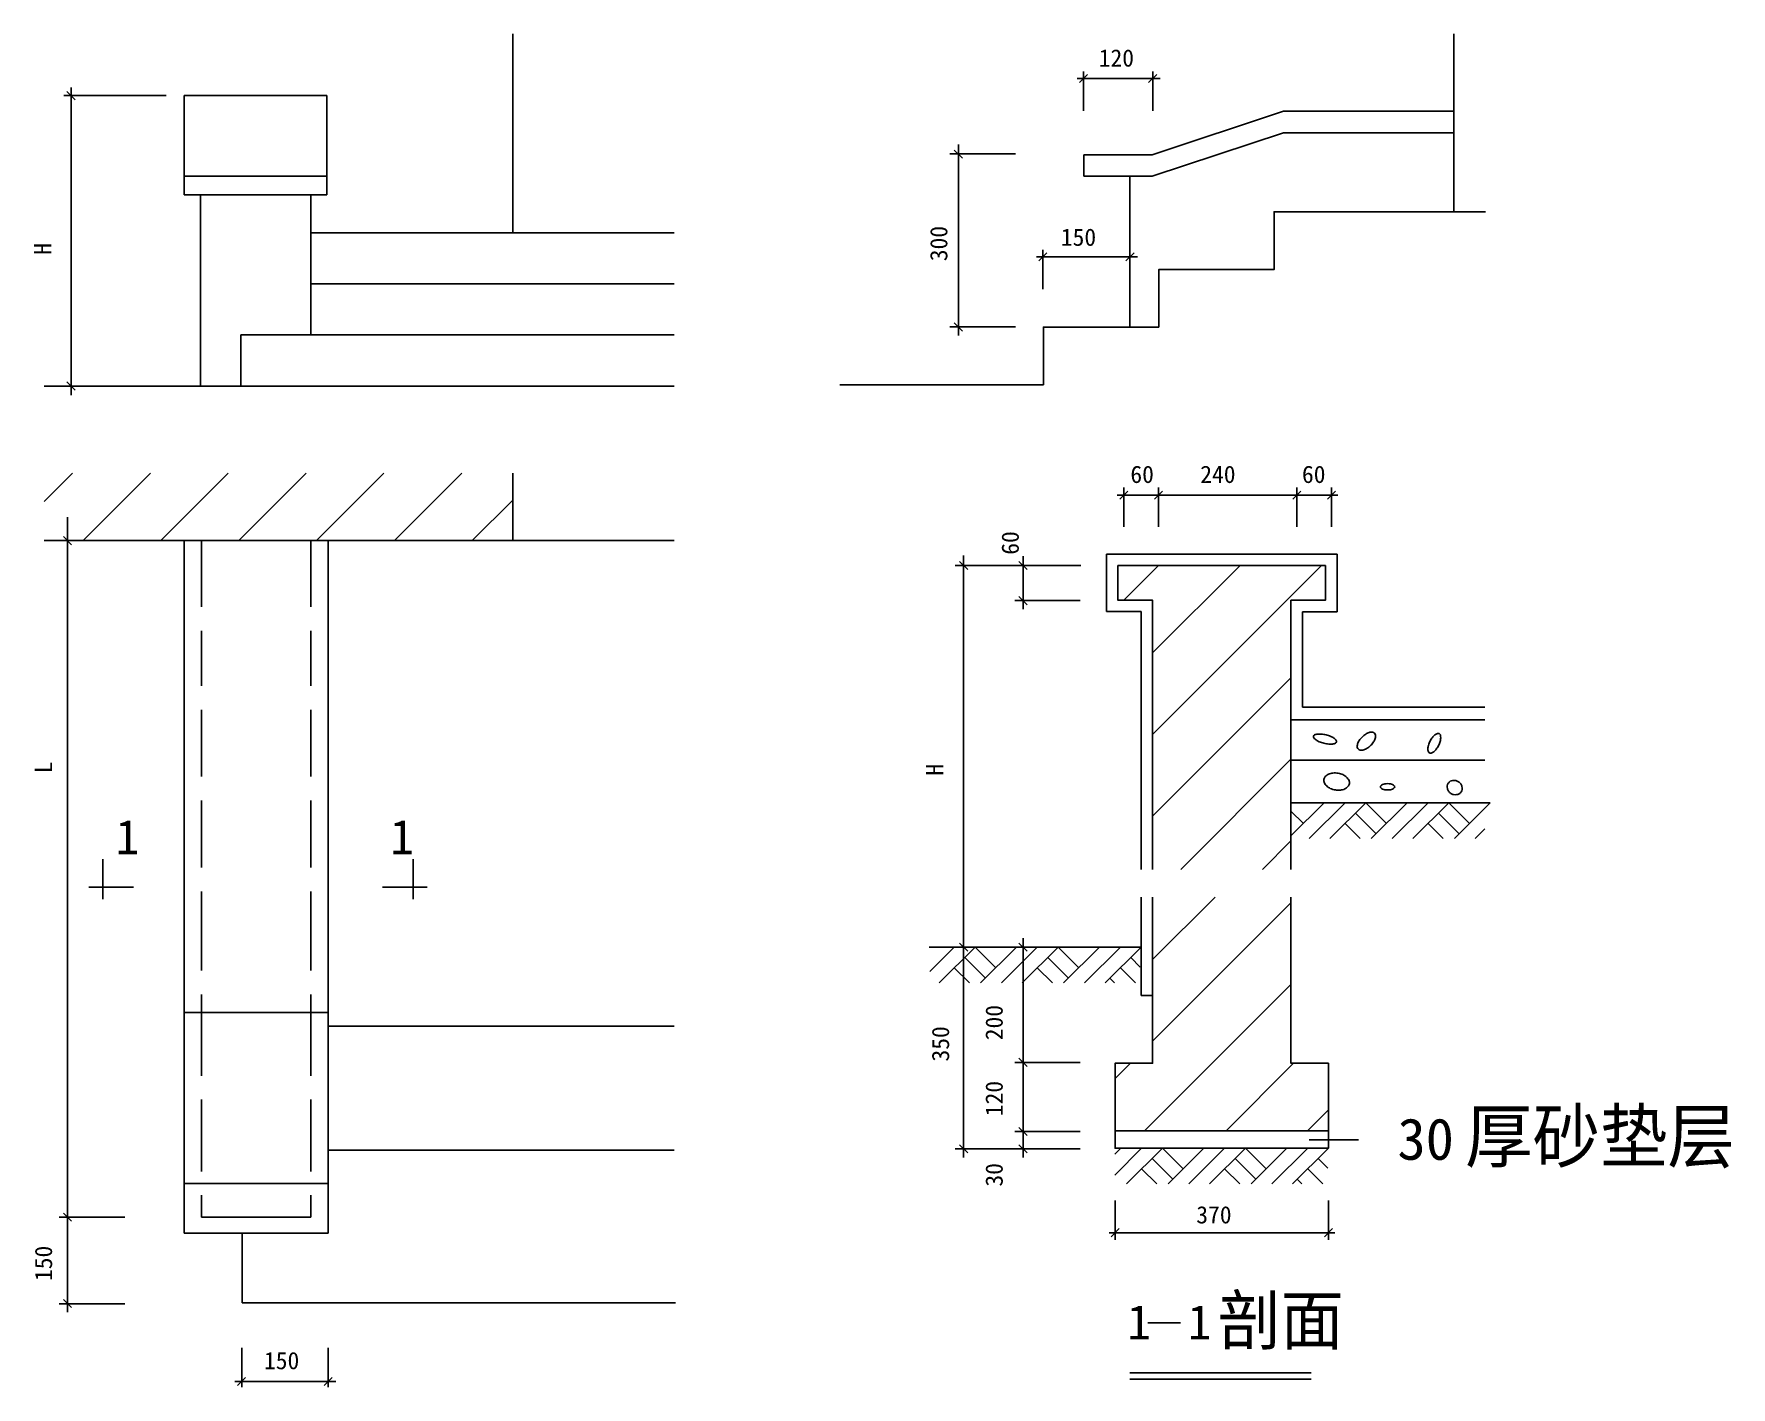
# Model space of a CAD drawing. Header units: metres. Extents: x 159.1 to 257.2, y 231.5 to 309.7.
import ezdxf

# ---------------------------------------------------------------- set-up
doc = ezdxf.new("R2010")
doc.units = ezdxf.units.M
doc.layers.add('ZZ-1', color=7, linetype='Continuous')

msp = doc.modelspace()

# ---------------------------------------------------------------- linework, layer by layer
for p, q in [((186.74, 298.21), (186.74, 309.7)), ((241.15, 299.42), (241.15, 309.7)), ((219.38, 307.12), (224.18, 307.12)), ((219.74, 307.52), (219.74, 305.26)), ((223.74, 307.52), (223.74, 305.26)), ((166.7, 306.14), (160.78, 306.14)), ((161.21, 306.61), (161.21, 288.82)), ((212.51, 292.26), (212.51, 303.31)), ((215.81, 302.76), (212.02, 302.76)), ((196.07, 298.21), (175.06, 298.21)), ((217.03, 296.81), (222.86, 296.81)), ((217.39, 297.21), (217.39, 294.95)), ((196.07, 295.25), (175.06, 295.25)), ((215.81, 292.76), (212.02, 292.76)), ((161.29, 284.3), (159.65, 282.66)), ((165.79, 284.3), (161.9, 280.41)), ((170.29, 284.3), (166.4, 280.41)), ((174.79, 284.3), (170.9, 280.41)), ((179.29, 284.3), (175.4, 280.41)), ((183.79, 284.3), (179.9, 280.41)), ((186.74, 282.74), (184.4, 280.41)), ((221.69, 283.03), (234.45, 283.03)), ((222.08, 283.47), (222.08, 281.21)), ((224.08, 283.47), (224.08, 281.21)), ((232.08, 283.47), (232.08, 281.21)), ((234.08, 283.47), (234.08, 281.21)), ((161, 235.8), (161, 281.76)), ((167.74, 280.41), (168.74, 280.41)), ((168.74, 280.41), (168.74, 276.58)), ((176.07, 280.41), (175.07, 280.41)), ((175.07, 280.41), (175.07, 276.58)), ((186.74, 280.41), (196.07, 280.41)), ((219.58, 278.96), (212.32, 278.96)), ((212.81, 244.75), (212.81, 279.55)), ((216.25, 276.44), (216.25, 279.51)), ((221.07, 276.3), (221.07, 279.63)), ((221.07, 279.63), (234.4, 279.63)), ((222.07, 276.96), (224.07, 278.96)), ((223.73, 269.2), (233.5, 278.96)), ((223.73, 273.91), (228.79, 278.96)), ((234.4, 279.63), (234.4, 276.29)), ((219.55, 276.94), (215.76, 276.94)), ((221.73, 276.3), (221.07, 276.3)), ((221.73, 276.3), (223.07, 276.3)), ((223.07, 261.4), (223.07, 276.3)), ((234.4, 276.29), (232.4, 276.29)), ((232.4, 276.29), (232.4, 274.03)), ((168.74, 275.2), (168.74, 272.01)), ((175.07, 275.2), (175.07, 272.01)), ((232.4, 274.03), (232.4, 270.77)), ((223.73, 264.48), (231.73, 272.48)), ((168.74, 270.63), (168.74, 266.76)), ((175.07, 270.63), (175.07, 266.76)), ((232.4, 270.77), (242.95, 270.77)), ((225.37, 261.4), (231.73, 267.77)), ((168.74, 265.38), (168.74, 261.5)), ((175.07, 265.38), (175.07, 261.5)), ((233.66, 265.25), (231.73, 263.33)), ((234.86, 265.25), (232.78, 263.18)), ((236.06, 265.25), (233.98, 263.18)), ((237.26, 264.05), (236.06, 265.25)), ((238.46, 265.25), (236.38, 263.18)), ((239.66, 265.25), (237.58, 263.18)), ((240.86, 265.25), (238.78, 263.18)), ((242.06, 264.05), (240.86, 265.25)), ((243.26, 265.25), (241.18, 263.18)), ((232.46, 264.05), (231.73, 264.77)), ((235.73, 263.18), (234.86, 264.05)), ((236.66, 263.45), (235.46, 264.65)), ((240.53, 263.18), (239.66, 264.05)), ((241.46, 263.45), (240.26, 264.65)), ((230.09, 261.4), (231.73, 263.05)), ((242.95, 263.75), (242.38, 263.18)), ((168.74, 260.12), (168.74, 255.56)), ((175.07, 260.12), (175.07, 255.56)), ((223.07, 254.11), (223.07, 259.79)), ((223.73, 256.18), (227.35, 259.79)), ((223.73, 251.47), (231.73, 259.47)), ((216.25, 244.75), (216.25, 257.43)), ((212.27, 256.91), (210.85, 255.5)), ((213.47, 256.91), (211.39, 254.84)), ((219.13, 256.91), (211.92, 256.91)), ((214.07, 255.11), (212.87, 256.31)), ((214.67, 255.71), (213.47, 256.91)), ((215.87, 256.91), (213.79, 254.84)), ((217.07, 256.91), (214.99, 254.84)), ((218.27, 256.91), (216.19, 254.84)), ((218.87, 255.11), (217.67, 256.31)), ((219.47, 255.71), (218.27, 256.91)), ((220.67, 256.91), (218.59, 254.84)), ((221.87, 256.91), (219.79, 254.84)), ((223.07, 256.91), (220.99, 254.84)), ((223.02, 255.75), (222.47, 256.31)), ((213.14, 254.84), (212.27, 255.71)), ((217.94, 254.84), (217.07, 255.71)), ((221.54, 254.84), (221.27, 255.11)), ((222.74, 254.84), (221.87, 255.71)), ((168.74, 254.17), (168.74, 249.47)), ((175.07, 254.17), (175.07, 249.47)), ((223.26, 246.28), (231.73, 254.75)), ((223.73, 254.11), (223.07, 254.11)), ((167.74, 253.12), (176.07, 253.12)), ((176.07, 252.33), (196.07, 252.33)), ((219.55, 250.24), (215.76, 250.24)), ((221.57, 249.3), (222.46, 250.19)), ((227.98, 246.28), (231.88, 250.19)), ((168.74, 248.09), (168.74, 243.94)), ((175.07, 248.09), (175.07, 243.94)), ((232.69, 246.28), (233.9, 247.49)), ((219.55, 246.24), (215.76, 246.24)), ((232.78, 245.77), (235.63, 245.77)), ((176.07, 245.17), (196.07, 245.17)), ((216.12, 245.24), (212.32, 245.24)), ((219.55, 245.24), (215.76, 245.24)), ((221.9, 245.28), (221.55, 244.93)), ((223.1, 245.28), (221.55, 243.73)), ((224.3, 245.28), (222.23, 243.21)), ((224.9, 243.48), (223.7, 244.68)), ((225.5, 244.08), (224.3, 245.28)), ((226.7, 245.28), (224.63, 243.21)), ((227.9, 245.28), (225.83, 243.21)), ((229.1, 245.28), (227.03, 243.21)), ((229.7, 243.48), (228.5, 244.68)), ((230.3, 244.08), (229.1, 245.28)), ((231.5, 245.28), (229.43, 243.21)), ((232.7, 245.28), (230.63, 243.21)), ((233.9, 245.28), (231.83, 243.21)), ((233.86, 244.13), (233.3, 244.68)), ((223.97, 243.21), (223.1, 244.08)), ((228.77, 243.21), (227.9, 244.08)), ((232.37, 243.21), (232.1, 243.48)), ((233.57, 243.21), (232.7, 244.08)), ((167.74, 243.24), (176.07, 243.24)), ((168.74, 242.56), (168.74, 241.29)), ((175.07, 242.56), (175.07, 241.29)), ((221.57, 242.25), (221.57, 239.99)), ((233.9, 242.25), (233.9, 239.99)), ((164.31, 241.29), (160.52, 241.29)), ((168.74, 241.29), (175.07, 241.29)), ((221.23, 240.39), (234.27, 240.39)), ((171.09, 240.37), (171.09, 236.34)), ((164.31, 236.29), (160.52, 236.29)), ((171.09, 236.34), (196.15, 236.34)), ((223.45, 235.19), (225.34, 235.19)), ((171.07, 233.73), (171.07, 231.47)), ((176.07, 233.73), (176.07, 231.47)), ((170.67, 231.79), (176.51, 231.79)), ((232.91, 231.93), (222.42, 231.93))]:
    msp.add_line(p, q)
for points in [[(219.5, 306.89), (219.98, 307.36)], [(223.5, 306.89), (223.98, 307.36)], [(161.45, 305.9), (160.97, 306.37)], [(167.75, 306.14), (176, 306.14)], [(167.75, 300.39), (167.75, 306.14)], [(176, 300.39), (176, 306.14)], [(223.71, 302.72), (231.31, 305.23)], [(231.31, 305.23), (241.15, 305.23)], [(223.71, 301.47), (231.31, 303.98)], [(231.31, 303.98), (241.15, 303.98)], [(212.74, 302.52), (212.27, 302.99)], [(219.75, 302.72), (219.75, 301.47)], [(219.75, 302.72), (223.71, 302.72)], [(167.75, 301.48), (176, 301.48)], [(219.75, 301.47), (223.71, 301.47)], [(222.42, 292.75), (222.42, 301.47)], [(168.68, 300.39), (167.75, 300.39)], [(168.68, 289.34), (168.68, 300.39)], [(168.68, 300.39), (175.06, 300.39)], [(176, 300.39), (175.06, 300.39)], [(175.06, 300.39), (175.06, 292.3)], [(205.65, 289.42), (217.42, 289.42), (217.42, 292.75), (222.42, 292.75), (224.09, 292.75), (224.09, 296.08), (230.76, 296.08), (230.76, 299.42), (242.99, 299.42)], [(217.15, 296.58), (217.62, 297.05)], [(222.19, 296.58), (222.66, 297.05)], [(212.74, 292.52), (212.27, 292.99)], [(171.02, 292.3), (196.07, 292.3)], [(171.02, 289.34), (171.02, 292.3)], [(161.45, 289.1), (160.97, 289.58)], [(159.65, 289.34), (196.07, 289.34)], [(186.74, 280.41), (186.74, 284.3)], [(221.84, 282.8), (222.31, 283.27)], [(223.84, 282.8), (224.31, 283.27)], [(231.84, 282.8), (232.31, 283.27)], [(233.84, 282.8), (234.31, 283.27)], [(161.24, 280.17), (160.77, 280.64)], [(159.65, 280.41), (186.74, 280.41)], [(167.74, 280.41), (167.74, 240.37)], [(176.07, 240.37), (176.07, 280.41)], [(213.05, 278.73), (212.57, 279.2)], [(216.48, 278.73), (216.01, 279.2)], [(223.73, 261.4), (223.73, 276.96), (221.73, 276.96), (221.73, 278.96), (233.73, 278.96), (233.73, 276.96), (231.73, 276.96), (231.73, 261.4)], [(216.48, 276.7), (216.01, 277.17)], [(231.73, 270.04), (242.95, 270.04)], [(231.73, 267.71), (242.95, 267.71)], [(231.73, 265.25), (243.26, 265.25)], [(163.04, 259.67), (163.04, 261.99)], [(180.99, 259.67), (180.99, 261.99)], [(162.24, 260.37), (164.81, 260.37)], [(181.79, 260.37), (179.21, 260.37)], [(223.73, 259.79), (223.73, 250.19), (221.57, 250.19), (221.57, 245.28), (233.9, 245.28), (233.9, 250.19), (231.73, 250.19), (231.73, 259.79)], [(213.05, 256.67), (212.57, 257.14)], [(216.48, 256.67), (216.01, 257.14)], [(210.81, 256.91), (223.07, 256.91)], [(216.48, 250.01), (216.01, 250.48)], [(216.48, 246.01), (216.01, 246.48)], [(221.57, 246.28), (233.9, 246.28)], [(213.05, 245.01), (212.57, 245.48)], [(216.48, 245.01), (216.01, 245.48)], [(161.24, 241.06), (160.77, 241.53)], [(221.33, 240.16), (221.8, 240.63)], [(233.67, 240.16), (234.14, 240.63)], [(167.74, 240.37), (176.07, 240.37)], [(161.24, 236.06), (160.77, 236.53)], [(170.83, 231.56), (171.3, 232.03)], [(175.83, 231.56), (176.3, 232.03)], [(232.91, 232.3), (222.42, 232.3)]]:
    msp.add_lwpolyline(points)
for points in [[(233.64, 268.69, 0.04), (233.92, 268.64, 0.05), (234.13, 268.64, 0.09), (234.31, 268.7, 0.21), (234.37, 268.77, 0.21), (234.35, 268.85, 0.09), (234.22, 268.99, 0.05), (234.03, 269.09, 0.04), (233.76, 269.18, 0.04), (233.49, 269.22, 0.05), (233.27, 269.22, 0.09), (233.09, 269.17, 0.21), (233.04, 269.1, 0.21), (233.05, 269.01, 0.09), (233.19, 268.88, 0.05), (233.37, 268.78, 0.04), (233.64, 268.69, 0.04)], [(235.85, 269.05, 0.05), (235.68, 268.85, 0.07), (235.59, 268.65, 0.11), (235.57, 268.45, 0.17), (235.63, 268.34, 0.17), (235.74, 268.29, 0.11), (235.94, 268.31, 0.07), (236.13, 268.4, 0.05), (236.34, 268.56, 0.05), (236.51, 268.77, 0.07), (236.6, 268.97, 0.11), (236.62, 269.16, 0.17), (236.56, 269.28, 0.17), (236.45, 269.33, 0.11), (236.25, 269.31, 0.07), (236.06, 269.22, 0.05), (235.85, 269.05, 0.05)], [(239.78, 268.81, 0.04), (239.68, 268.57, 0.06), (239.65, 268.38, 0.1), (239.68, 268.2, 0.19), (239.74, 268.13, 0.19), (239.84, 268.12, 0.1), (240, 268.2, 0.06), (240.13, 268.35, 0.04), (240.27, 268.56, 0.04), (240.36, 268.8, 0.06), (240.39, 269, 0.1), (240.37, 269.17, 0.19), (240.3, 269.25, 0.19), (240.21, 269.25, 0.1), (240.05, 269.17, 0.06), (239.91, 269.03, 0.04), (239.78, 268.81, 0.04)], [(233.64, 266.6, 0.14), (233.66, 266.42, 0.11), (233.8, 266.22, 0.08), (234.01, 266.08, 0.07), (234.3, 265.99, 0.07), (234.6, 265.98, 0.08), (234.84, 266.05, 0.11), (235.03, 266.19, 0.14), (235.11, 266.36, 0.14), (235.09, 266.54, 0.11), (234.95, 266.73, 0.08), (234.74, 266.88, 0.07), (234.46, 266.96, 0.07), (234.16, 266.97, 0.08), (233.91, 266.91, 0.11), (233.72, 266.77, 0.14), (233.64, 266.6, 0.14)], [(237.32, 266.36, 0.05), (237.16, 266.34, 0.06), (237.03, 266.3, 0.1), (236.93, 266.23, 0.19), (236.91, 266.17, 0.19), (236.93, 266.11, 0.1), (237.03, 266.04, 0.06), (237.16, 266, 0.05), (237.32, 265.99, 0.05), (237.49, 266, 0.06), (237.61, 266.04, 0.1), (237.71, 266.11, 0.19), (237.73, 266.17, 0.19), (237.71, 266.23, 0.1), (237.61, 266.3, 0.06), (237.49, 266.34, 0.05), (237.32, 266.36, 0.05)], [(240.98, 265.79, 0.09), (241.14, 265.72, 0.09), (241.31, 265.72, 0.1), (241.46, 265.77, 0.11), (241.57, 265.88, 0.11), (241.63, 266.02, 0.1), (241.62, 266.19, 0.09), (241.55, 266.34, 0.09), (241.42, 266.46, 0.09), (241.26, 266.53, 0.09), (241.09, 266.54, 0.1), (240.94, 266.49, 0.11), (240.83, 266.38, 0.11), (240.77, 266.23, 0.1), (240.78, 266.07, 0.09), (240.85, 265.92, 0.09), (240.98, 265.79, 0.09)]]:
    msp.add_lwpolyline(points, format="xyb")

# ---------------------------------------------------------------- texts
for s, height, p in [('120', 1, (220.62, 307.81)), ('150', 1, (218.43, 297.45)), ('60', 1, (222.45, 283.74)), ('240 ', 1, (226.49, 283.74)), ('60', 1, (232.37, 283.74)), ('1', 2, (163.79, 262.27)), ('1', 2, (179.66, 262.27)), ('厚砂垫层', 3, (241.8, 244.47)), ('370', 1, (226.26, 240.93)), ('剖面', 2.8, (227.5, 233.93)), ('1', 2, (222.27, 234.22)), ('1', 2, (225.77, 234.22)), ('150', 1, (172.36, 232.5))]:
    msp.add_text(s, height=height).set_placement(p)
for s, p in [('300', (211.87, 296.56)), ('H', (160.06, 296.93)), ('60', (216, 279.59)), ('L', (160.11, 266.96)), ('H', (211.63, 266.82)), ('200', (215.07, 251.52)), ('350', (211.97, 250.29)), ('120', (215.07, 247.13)), ('30', (215.07, 243.06)), ('150', (160.11, 237.6))]:
    msp.add_text(s, height=1, rotation=90).set_placement(p)
at = {"layer": 'ZZ-1'}
msp.add_text('30', height=2.4, dxfattribs=at).set_placement((237.89, 244.61))

doc.saveas('drawing.dxf')
